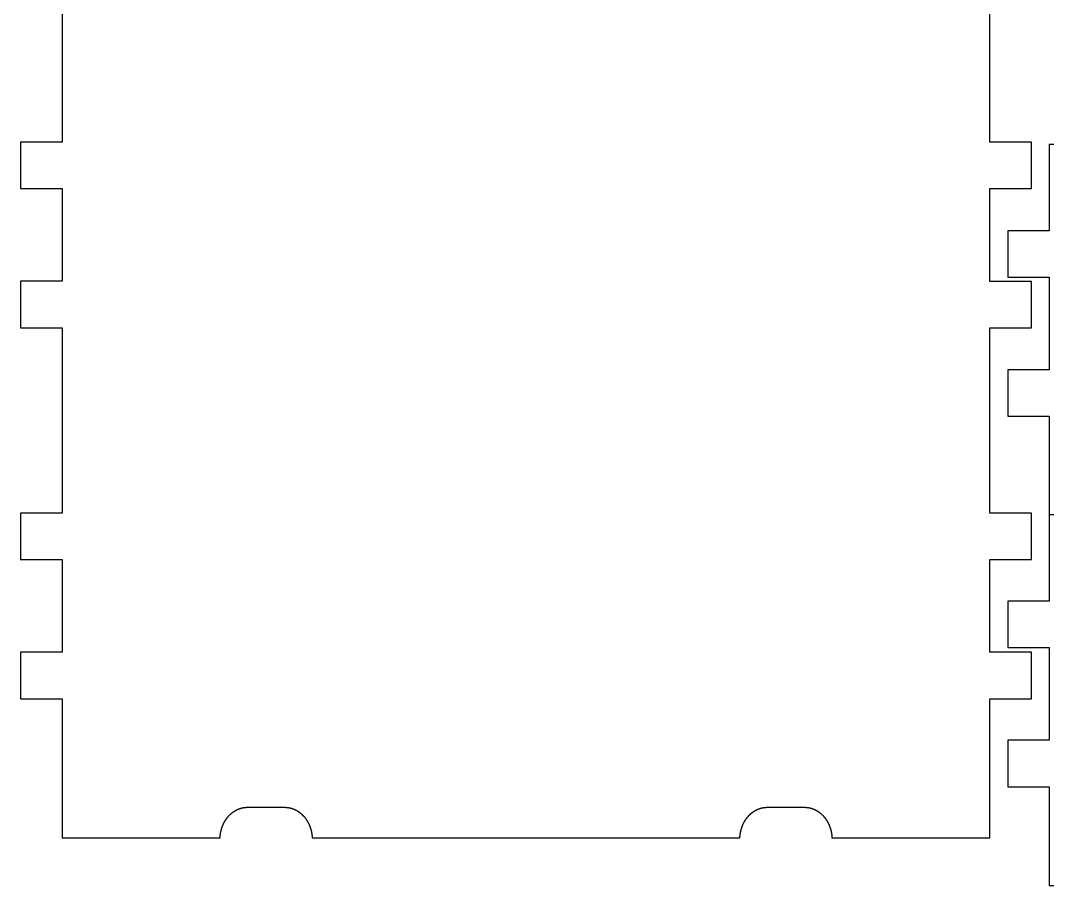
# Model space of a CAD drawing. Extents: x 0 to 268, y 0 to 354.
# Drawn here: x 0 to 74.1, y 227.1 to 289.5 of the extents above; entities that cross this region are included whole.
import ezdxf

# ---------------------------------------------------------------- set-up
doc = ezdxf.new("R2010")
doc.units = 0
doc.layers.get('DEFPOINTS').update_dxf_attribs({"color": 18, "linetype": 'CONTINUOUS'})

msp = doc.modelspace()

# ---------------------------------------------------------------- linework, layer by layer
at = {"layer": 'DEFPOINTS'}
for points in [[(3, 290.766), (3, 280.721), (0, 280.723), (0, 277.371), (3, 277.371), (3, 270.675), (0, 270.677), (0, 267.326), (3, 267.326), (3, 253.938), (0, 253.939), (0, 250.588), (3, 250.588), (3, 243.892), (0, 243.894), (0, 240.542), (3, 240.542), (3, 230.49), (14.403, 230.49), (14.404, 230.504), (14.405, 230.519), (14.406, 230.533), (14.407, 230.547), (14.408, 230.562), (14.409, 230.576), (14.41, 230.59), (14.411, 230.605), (14.412, 230.619), (14.414, 230.633), (14.415, 230.647), (14.417, 230.661), (14.418, 230.676), (14.42, 230.69), (14.422, 230.704), (14.423, 230.718), (14.425, 230.732), (14.427, 230.746), (14.429, 230.76), (14.431, 230.774), (14.433, 230.788), (14.436, 230.802), (14.438, 230.815), (14.44, 230.829), (14.443, 230.843), (14.445, 230.857), (14.448, 230.871), (14.45, 230.884), (14.453, 230.898), (14.456, 230.912), (14.459, 230.925), (14.461, 230.939), (14.464, 230.952), (14.467, 230.966), (14.47, 230.979), (14.474, 230.993), (14.477, 231.006), (14.48, 231.02), (14.483, 231.033), (14.487, 231.046), (14.49, 231.06), (14.494, 231.073), (14.497, 231.086), (14.501, 231.099), (14.505, 231.112), (14.509, 231.125), (14.513, 231.139), (14.516, 231.152), (14.52, 231.165), (14.524, 231.178), (14.529, 231.19), (14.533, 231.203), (14.537, 231.216), (14.541, 231.229), (14.546, 231.242), (14.55, 231.255), (14.555, 231.267), (14.559, 231.28), (14.564, 231.293), (14.568, 231.305), (14.573, 231.318), (14.578, 231.33), (14.583, 231.343), (14.588, 231.355), (14.593, 231.368), (14.598, 231.38), (14.603, 231.392), (14.608, 231.405), (14.613, 231.417), (14.618, 231.429), (14.624, 231.441), (14.629, 231.453), (14.634, 231.465), (14.64, 231.477), (14.646, 231.489), (14.651, 231.501), (14.657, 231.513), (14.663, 231.525), (14.668, 231.537), (14.674, 231.549), (14.68, 231.56), (14.686, 231.572), (14.692, 231.584), (14.698, 231.595), (14.704, 231.607), (14.71, 231.618), (14.717, 231.63), (14.723, 231.641), (14.729, 231.652), (14.736, 231.664), (14.742, 231.675), (14.748, 231.686), (14.755, 231.697), (14.762, 231.709), (14.768, 231.72), (14.775, 231.731), (14.782, 231.742), (14.789, 231.753), (14.795, 231.763), (14.802, 231.774), (14.809, 231.785), (14.816, 231.796), (14.823, 231.806), (14.831, 231.817), (14.838, 231.828), (14.845, 231.838), (14.852, 231.849), (14.86, 231.859), (14.867, 231.869), (14.874, 231.88), (14.882, 231.89), (14.889, 231.9), (14.897, 231.911), (14.905, 231.921), (14.912, 231.931), (14.92, 231.941), (14.928, 231.951), (14.936, 231.961), (14.943, 231.97), (14.951, 231.98), (14.959, 231.99), (14.967, 232), (14.975, 232.009), (14.984, 232.019), (14.992, 232.028), (15, 232.038), (15.008, 232.047), (15.016, 232.057), (15.025, 232.066), (15.033, 232.075), (15.042, 232.084), (15.05, 232.093), (15.059, 232.103), (15.067, 232.112), (15.076, 232.121), (15.084, 232.129), (15.093, 232.138), (15.102, 232.147), (15.111, 232.156), (15.119, 232.164), (15.128, 232.173), (15.137, 232.182), (15.146, 232.19), (15.155, 232.198), (15.164, 232.207), (15.173, 232.215), (15.182, 232.223), (15.192, 232.232), (15.201, 232.24), (15.21, 232.248), (15.219, 232.256), (15.229, 232.264), (15.238, 232.272), (15.248, 232.279), (15.257, 232.287), (15.266, 232.295), (15.276, 232.302), (15.286, 232.31), (15.295, 232.317), (15.305, 232.325), (15.315, 232.332), (15.324, 232.339), (15.334, 232.347), (15.344, 232.354), (15.354, 232.361), (15.364, 232.368), (15.374, 232.375), (15.384, 232.382), (15.394, 232.389), (15.404, 232.395), (15.414, 232.402), (15.424, 232.409), (15.434, 232.415), (15.444, 232.422), (15.454, 232.428), (15.465, 232.435), (15.475, 232.441), (15.485, 232.447), (15.496, 232.453), (15.506, 232.459), (15.516, 232.465), (15.527, 232.471), (15.537, 232.477), (15.548, 232.483), (15.558, 232.489), (15.569, 232.494), (15.58, 232.5), (15.59, 232.505), (15.601, 232.511), (15.612, 232.516), (15.623, 232.522), (15.633, 232.527), (15.644, 232.532), (15.655, 232.537), (15.666, 232.542), (15.677, 232.547), (15.688, 232.552), (15.699, 232.557), (15.71, 232.561), (15.721, 232.566), (15.732, 232.571), (15.743, 232.575), (15.754, 232.579), (15.765, 232.584), (15.777, 232.588), (15.788, 232.592), (15.799, 232.596), (15.81, 232.6), (15.822, 232.604), (15.833, 232.608), (15.845, 232.612), (15.856, 232.616), (15.867, 232.619), (15.879, 232.623), (15.89, 232.626), (15.902, 232.63), (15.913, 232.633), (15.925, 232.636), (15.937, 232.64), (15.948, 232.643), (15.96, 232.646), (15.971, 232.649), (15.983, 232.651), (15.995, 232.654), (16.007, 232.657), (16.018, 232.659), (16.03, 232.662), (16.042, 232.664), (16.054, 232.667), (16.066, 232.669), (16.078, 232.671), (16.09, 232.673), (16.102, 232.675), (16.114, 232.677), (16.126, 232.679), (16.138, 232.681), (16.15, 232.683), (16.162, 232.684), (16.174, 232.686), (16.186, 232.687), (16.198, 232.689), (16.21, 232.69), (16.222, 232.691), (16.235, 232.692), (16.247, 232.693), (16.259, 232.694), (16.271, 232.695), (16.284, 232.696), (16.296, 232.696), (16.308, 232.697), (16.321, 232.697), (16.333, 232.698), (16.345, 232.698), (16.358, 232.698), (16.37, 232.698), (16.382, 232.698), (19.077, 232.698), (19.089, 232.698), (19.102, 232.698), (19.114, 232.698), (19.126, 232.698), (19.139, 232.697), (19.151, 232.697), (19.163, 232.696), (19.176, 232.696), (19.188, 232.695), (19.2, 232.694), (19.212, 232.693), (19.225, 232.692), (19.237, 232.691), (19.249, 232.69), (19.261, 232.689), (19.273, 232.687), (19.285, 232.686), (19.297, 232.684), (19.31, 232.683), (19.322, 232.681), (19.334, 232.679), (19.346, 232.677), (19.358, 232.675), (19.37, 232.673), (19.381, 232.671), (19.393, 232.669), (19.405, 232.667), (19.417, 232.664), (19.429, 232.662), (19.441, 232.659), (19.452, 232.657), (19.464, 232.654), (19.476, 232.651), (19.488, 232.649), (19.499, 232.646), (19.511, 232.643), (19.523, 232.64), (19.534, 232.636), (19.546, 232.633), (19.557, 232.63), (19.569, 232.626), (19.58, 232.623), (19.592, 232.619), (19.603, 232.616), (19.615, 232.612), (19.626, 232.608), (19.637, 232.604), (19.649, 232.6), (19.66, 232.596), (19.671, 232.592), (19.682, 232.588), (19.694, 232.584), (19.705, 232.579), (19.716, 232.575), (19.727, 232.571), (19.738, 232.566), (19.749, 232.561), (19.76, 232.557), (19.771, 232.552), (19.782, 232.547), (19.793, 232.542), (19.804, 232.537), (19.815, 232.532), (19.826, 232.527), (19.837, 232.522), (19.847, 232.516), (19.858, 232.511), (19.869, 232.505), (19.879, 232.5), (19.89, 232.494), (19.901, 232.489), (19.911, 232.483), (19.922, 232.477), (19.932, 232.471), (19.943, 232.465), (19.953, 232.459), (19.964, 232.453), (19.974, 232.447), (19.984, 232.441), (19.995, 232.435), (20.005, 232.428), (20.015, 232.422), (20.025, 232.415), (20.035, 232.409), (20.046, 232.402), (20.056, 232.395), (20.066, 232.389), (20.076, 232.382), (20.086, 232.375), (20.096, 232.368), (20.105, 232.361), (20.115, 232.354), (20.125, 232.347), (20.135, 232.339), (20.145, 232.332), (20.154, 232.325), (20.164, 232.317), (20.174, 232.31), (20.183, 232.302), (20.193, 232.295), (20.202, 232.287), (20.212, 232.279), (20.221, 232.272), (20.23, 232.264), (20.24, 232.256), (20.249, 232.248), (20.258, 232.24), (20.268, 232.232), (20.277, 232.223), (20.286, 232.215), (20.295, 232.207), (20.304, 232.198), (20.313, 232.19), (20.322, 232.182), (20.331, 232.173), (20.34, 232.164), (20.349, 232.156), (20.357, 232.147), (20.366, 232.138), (20.375, 232.129), (20.383, 232.121), (20.392, 232.112), (20.401, 232.103), (20.409, 232.093), (20.418, 232.084), (20.426, 232.075), (20.434, 232.066), (20.443, 232.057), (20.451, 232.047), (20.459, 232.038), (20.468, 232.028), (20.476, 232.019), (20.484, 232.009), (20.492, 232), (20.5, 231.99), (20.508, 231.98), (20.516, 231.97), (20.524, 231.961), (20.531, 231.951), (20.539, 231.941), (20.547, 231.931), (20.555, 231.921), (20.562, 231.911), (20.57, 231.9), (20.577, 231.89), (20.585, 231.88), (20.592, 231.869), (20.6, 231.859), (20.607, 231.849), (20.614, 231.838), (20.621, 231.828), (20.629, 231.817), (20.636, 231.806), (20.643, 231.796), (20.65, 231.785), (20.657, 231.774), (20.664, 231.763), (20.671, 231.753), (20.677, 231.742), (20.684, 231.731), (20.691, 231.72), (20.698, 231.709), (20.704, 231.697), (20.711, 231.686), (20.717, 231.675), (20.724, 231.664), (20.73, 231.652), (20.736, 231.641), (20.743, 231.63), (20.749, 231.618), (20.755, 231.607), (20.761, 231.595), (20.767, 231.584), (20.773, 231.572), (20.779, 231.56), (20.785, 231.549), (20.791, 231.537), (20.797, 231.525), (20.802, 231.513), (20.808, 231.501), (20.814, 231.489), (20.819, 231.477), (20.825, 231.465), (20.83, 231.453), (20.836, 231.441), (20.841, 231.429), (20.846, 231.417), (20.851, 231.405), (20.856, 231.392), (20.862, 231.38), (20.867, 231.368), (20.872, 231.355), (20.876, 231.343), (20.881, 231.33), (20.886, 231.318), (20.891, 231.305), (20.895, 231.293), (20.9, 231.28), (20.905, 231.267), (20.909, 231.255), (20.914, 231.242), (20.918, 231.229), (20.922, 231.216), (20.926, 231.203), (20.931, 231.19), (20.935, 231.178), (20.939, 231.165), (20.943, 231.152), (20.947, 231.139), (20.951, 231.125), (20.954, 231.112), (20.958, 231.099), (20.962, 231.086), (20.965, 231.073), (20.969, 231.06), (20.972, 231.046), (20.976, 231.033), (20.979, 231.02), (20.982, 231.006), (20.986, 230.993), (20.989, 230.979), (20.992, 230.966), (20.995, 230.952), (20.998, 230.939), (21.001, 230.925), (21.003, 230.912), (21.006, 230.898), (21.009, 230.884), (21.012, 230.871), (21.014, 230.857), (21.017, 230.843), (21.019, 230.829), (21.021, 230.815), (21.024, 230.802), (21.026, 230.788), (21.028, 230.774), (21.03, 230.76), (21.032, 230.746), (21.034, 230.732), (21.036, 230.718), (21.038, 230.704), (21.039, 230.69), (21.041, 230.676), (21.043, 230.661), (21.044, 230.647), (21.045, 230.633), (21.047, 230.619), (21.048, 230.605), (21.049, 230.59), (21.051, 230.576), (21.052, 230.562), (21.053, 230.547), (21.054, 230.533), (21.054, 230.519), (21.055, 230.504), (21.056, 230.49), (51.932, 230.49), (51.933, 230.504), (51.934, 230.519), (51.935, 230.533), (51.936, 230.547), (51.937, 230.562), (51.938, 230.576), (51.939, 230.59), (51.94, 230.605), (51.941, 230.619), (51.943, 230.633), (51.944, 230.647), (51.946, 230.661), (51.947, 230.676), (51.949, 230.69), (51.951, 230.704), (51.953, 230.718), (51.954, 230.732), (51.956, 230.746), (51.958, 230.76), (51.96, 230.774), (51.963, 230.788), (51.965, 230.802), (51.967, 230.815), (51.969, 230.829), (51.972, 230.843), (51.974, 230.857), (51.977, 230.871), (51.979, 230.884), (51.982, 230.898), (51.985, 230.912), (51.988, 230.925), (51.991, 230.939), (51.994, 230.952), (51.997, 230.966), (52, 230.979), (52.003, 230.993), (52.006, 231.006), (52.009, 231.02), (52.013, 231.033), (52.016, 231.046), (52.019, 231.06), (52.023, 231.073), (52.027, 231.086), (52.03, 231.099), (52.034, 231.112), (52.038, 231.125), (52.042, 231.139), (52.046, 231.152), (52.05, 231.165), (52.054, 231.178), (52.058, 231.19), (52.062, 231.203), (52.066, 231.216), (52.07, 231.229), (52.075, 231.242), (52.079, 231.255), (52.084, 231.267), (52.088, 231.28), (52.093, 231.293), (52.098, 231.305), (52.102, 231.318), (52.107, 231.33), (52.112, 231.343), (52.117, 231.355), (52.122, 231.368), (52.127, 231.38), (52.132, 231.392), (52.137, 231.405), (52.142, 231.417), (52.147, 231.429), (52.153, 231.441), (52.158, 231.453), (52.164, 231.465), (52.169, 231.477), (52.175, 231.489), (52.18, 231.501), (52.186, 231.513), (52.192, 231.525), (52.197, 231.537), (52.203, 231.549), (52.209, 231.56), (52.215, 231.572), (52.221, 231.584), (52.227, 231.595), (52.233, 231.607), (52.239, 231.618), (52.246, 231.63), (52.252, 231.641), (52.258, 231.652), (52.265, 231.664), (52.271, 231.675), (52.278, 231.686), (52.284, 231.697), (52.291, 231.709), (52.297, 231.72), (52.304, 231.731), (52.311, 231.742), (52.318, 231.753), (52.325, 231.763), (52.332, 231.774), (52.338, 231.785), (52.345, 231.796), (52.353, 231.806), (52.36, 231.817), (52.367, 231.828), (52.374, 231.838), (52.381, 231.849), (52.389, 231.859), (52.396, 231.869), (52.404, 231.88), (52.411, 231.89), (52.419, 231.9), (52.426, 231.911), (52.434, 231.921), (52.441, 231.931), (52.449, 231.941), (52.457, 231.951), (52.465, 231.961), (52.473, 231.97), (52.481, 231.98), (52.488, 231.99), (52.496, 232), (52.505, 232.009), (52.513, 232.019), (52.521, 232.028), (52.529, 232.038), (52.537, 232.047), (52.546, 232.057), (52.554, 232.066), (52.562, 232.075), (52.571, 232.084), (52.579, 232.093), (52.588, 232.103), (52.596, 232.112), (52.605, 232.121), (52.614, 232.129), (52.622, 232.138), (52.631, 232.147), (52.64, 232.156), (52.649, 232.164), (52.657, 232.173), (52.666, 232.182), (52.675, 232.19), (52.684, 232.198), (52.693, 232.207), (52.702, 232.215), (52.712, 232.223), (52.721, 232.232), (52.73, 232.24), (52.739, 232.248), (52.749, 232.256), (52.758, 232.264), (52.767, 232.272), (52.777, 232.279), (52.786, 232.287), (52.796, 232.295), (52.805, 232.302), (52.815, 232.31), (52.824, 232.317), (52.834, 232.325), (52.844, 232.332), (52.853, 232.339), (52.863, 232.347), (52.873, 232.354), (52.883, 232.361), (52.893, 232.368), (52.903, 232.375), (52.913, 232.382), (52.923, 232.389), (52.933, 232.395), (52.943, 232.402), (52.953, 232.409), (52.963, 232.415), (52.973, 232.422), (52.983, 232.428), (52.994, 232.435), (53.004, 232.441), (53.014, 232.447), (53.025, 232.453), (53.035, 232.459), (53.046, 232.465), (53.056, 232.471), (53.067, 232.477), (53.077, 232.483), (53.088, 232.489), (53.098, 232.494), (53.109, 232.5), (53.12, 232.505), (53.13, 232.511), (53.141, 232.516), (53.152, 232.522), (53.163, 232.527), (53.173, 232.532), (53.184, 232.537), (53.195, 232.542), (53.206, 232.547), (53.217, 232.552), (53.228, 232.557), (53.239, 232.561), (53.25, 232.566), (53.261, 232.571), (53.272, 232.575), (53.283, 232.579), (53.295, 232.584), (53.306, 232.588), (53.317, 232.592), (53.328, 232.596), (53.34, 232.6), (53.351, 232.604), (53.362, 232.608), (53.374, 232.612), (53.385, 232.616), (53.397, 232.619), (53.408, 232.623), (53.419, 232.626), (53.431, 232.63), (53.443, 232.633), (53.454, 232.636), (53.466, 232.64), (53.477, 232.643), (53.489, 232.646), (53.501, 232.649), (53.512, 232.651), (53.524, 232.654), (53.536, 232.657), (53.548, 232.659), (53.559, 232.662), (53.571, 232.664), (53.583, 232.667), (53.595, 232.669), (53.607, 232.671), (53.619, 232.673), (53.631, 232.675), (53.643, 232.677), (53.655, 232.679), (53.667, 232.681), (53.679, 232.683), (53.691, 232.684), (53.703, 232.686), (53.715, 232.687), (53.727, 232.689), (53.739, 232.69), (53.752, 232.691), (53.764, 232.692), (53.776, 232.693), (53.788, 232.694), (53.8, 232.695), (53.813, 232.696), (53.825, 232.696), (53.837, 232.697), (53.85, 232.697), (53.862, 232.698), (53.874, 232.698), (53.887, 232.698), (53.899, 232.698), (53.912, 232.698), (56.606, 232.698), (56.618, 232.698), (56.631, 232.698), (56.643, 232.698), (56.655, 232.698), (56.668, 232.697), (56.68, 232.697), (56.692, 232.696), (56.705, 232.696), (56.717, 232.695), (56.729, 232.694), (56.742, 232.693), (56.754, 232.692), (56.766, 232.691), (56.778, 232.69), (56.79, 232.689), (56.802, 232.687), (56.815, 232.686), (56.827, 232.684), (56.839, 232.683), (56.851, 232.681), (56.863, 232.679), (56.875, 232.677), (56.887, 232.675), (56.899, 232.673), (56.911, 232.671), (56.923, 232.669), (56.934, 232.667), (56.946, 232.664), (56.958, 232.662), (56.97, 232.659), (56.982, 232.657), (56.993, 232.654), (57.005, 232.651), (57.017, 232.649), (57.029, 232.646), (57.04, 232.643), (57.052, 232.64), (57.063, 232.636), (57.075, 232.633), (57.087, 232.63), (57.098, 232.626), (57.11, 232.623), (57.121, 232.619), (57.132, 232.616), (57.144, 232.612), (57.155, 232.608), (57.167, 232.604), (57.178, 232.6), (57.189, 232.596), (57.2, 232.592), (57.212, 232.588), (57.223, 232.584), (57.234, 232.579), (57.245, 232.575), (57.256, 232.571), (57.267, 232.566), (57.278, 232.561), (57.289, 232.557), (57.3, 232.552), (57.311, 232.547), (57.322, 232.542), (57.333, 232.537), (57.344, 232.532), (57.355, 232.527), (57.366, 232.522), (57.377, 232.516), (57.387, 232.511), (57.398, 232.505), (57.409, 232.5), (57.419, 232.494), (57.43, 232.489), (57.44, 232.483), (57.451, 232.477), (57.461, 232.471), (57.472, 232.465), (57.482, 232.459), (57.493, 232.453), (57.503, 232.447), (57.513, 232.441), (57.524, 232.435), (57.534, 232.428), (57.544, 232.422), (57.554, 232.415), (57.565, 232.409), (57.575, 232.402), (57.585, 232.395), (57.595, 232.389), (57.605, 232.382), (57.615, 232.375), (57.625, 232.368), (57.635, 232.361), (57.644, 232.354), (57.654, 232.347), (57.664, 232.339), (57.674, 232.332), (57.683, 232.325), (57.693, 232.317), (57.703, 232.31), (57.712, 232.302), (57.722, 232.295), (57.731, 232.287), (57.741, 232.279), (57.75, 232.272), (57.76, 232.264), (57.769, 232.256), (57.778, 232.248), (57.788, 232.24), (57.797, 232.232), (57.806, 232.223), (57.815, 232.215), (57.824, 232.207), (57.833, 232.198), (57.842, 232.19), (57.851, 232.182), (57.86, 232.173), (57.869, 232.164), (57.878, 232.156), (57.887, 232.147), (57.895, 232.138), (57.904, 232.129), (57.913, 232.121), (57.921, 232.112), (57.93, 232.103), (57.938, 232.093), (57.947, 232.084), (57.955, 232.075), (57.964, 232.066), (57.972, 232.057), (57.98, 232.047), (57.988, 232.038), (57.997, 232.028), (58.005, 232.019), (58.013, 232.009), (58.021, 232), (58.029, 231.99), (58.037, 231.98), (58.045, 231.97), (58.053, 231.961), (58.061, 231.951), (58.068, 231.941), (58.076, 231.931), (58.084, 231.921), (58.091, 231.911), (58.099, 231.9), (58.106, 231.89), (58.114, 231.88), (58.121, 231.869), (58.129, 231.859), (58.136, 231.849), (58.143, 231.838), (58.151, 231.828), (58.158, 231.817), (58.165, 231.806), (58.172, 231.796), (58.179, 231.785), (58.186, 231.774), (58.193, 231.763), (58.2, 231.753), (58.207, 231.742), (58.213, 231.731), (58.22, 231.72), (58.227, 231.709), (58.233, 231.697), (58.24, 231.686), (58.246, 231.675), (58.253, 231.664), (58.259, 231.652), (58.266, 231.641), (58.272, 231.63), (58.278, 231.618), (58.284, 231.607), (58.29, 231.595), (58.296, 231.584), (58.302, 231.572), (58.308, 231.56), (58.314, 231.549), (58.32, 231.537), (58.326, 231.525), (58.332, 231.513), (58.337, 231.501), (58.343, 231.489), (58.348, 231.477), (58.354, 231.465), (58.359, 231.453), (58.365, 231.441), (58.37, 231.429), (58.375, 231.417), (58.38, 231.405), (58.386, 231.392), (58.391, 231.38), (58.396, 231.368), (58.401, 231.355), (58.406, 231.343), (58.41, 231.33), (58.415, 231.318), (58.42, 231.305), (58.425, 231.293), (58.429, 231.28), (58.434, 231.267), (58.438, 231.255), (58.443, 231.242), (58.447, 231.229), (58.451, 231.216), (58.456, 231.203), (58.46, 231.19), (58.464, 231.178), (58.468, 231.165), (58.472, 231.152), (58.476, 231.139), (58.48, 231.125), (58.483, 231.112), (58.487, 231.099), (58.491, 231.086), (58.494, 231.073), (58.498, 231.06), (58.501, 231.046), (58.505, 231.033), (58.508, 231.02), (58.512, 231.006), (58.515, 230.993), (58.518, 230.979), (58.521, 230.966), (58.524, 230.952), (58.527, 230.939), (58.53, 230.925), (58.533, 230.912), (58.535, 230.898), (58.538, 230.884), (58.541, 230.871), (58.543, 230.857), (58.546, 230.843), (58.548, 230.829), (58.55, 230.815), (58.553, 230.802), (58.555, 230.788), (58.557, 230.774), (58.559, 230.76), (58.561, 230.746), (58.563, 230.732), (58.565, 230.718), (58.567, 230.704), (58.568, 230.69), (58.57, 230.676), (58.572, 230.661), (58.573, 230.647), (58.575, 230.633), (58.576, 230.619), (58.577, 230.605), (58.579, 230.59), (58.58, 230.576), (58.581, 230.562), (58.582, 230.547), (58.583, 230.533), (58.584, 230.519), (58.584, 230.504), (58.585, 230.49), (69.988, 230.49), (69.988, 240.542), (72.988, 240.542), (72.988, 243.889), (69.986, 243.89), (69.988, 250.588), (72.988, 250.588), (72.988, 253.935), (69.986, 253.936), (69.988, 267.326), (72.988, 267.326), (72.988, 270.673), (69.986, 270.673), (69.988, 277.371), (72.988, 277.371), (72.988, 280.718), (69.986, 280.719), (69.988, 290.766)], [(141.263, 253.805), (141.263, 260.935), (144.263, 260.935), (144.263, 264.282), (141.261, 264.282), (141.263, 270.979), (144.263, 270.979), (144.263, 274.326), (141.261, 274.327), (141.263, 280.555), (74.272, 280.555), (74.272, 274.329), (71.272, 274.33), (71.272, 270.979), (74.272, 270.979), (74.272, 264.284), (71.272, 264.286), (71.272, 260.934), (74.272, 260.934), (74.272, 253.805)]]:
    msp.add_lwpolyline(points, dxfattribs=at)
msp.add_lwpolyline([(74.272, 227.056), (74.272, 227.056), (141.263, 227.056), (141.263, 227.056), (141.263, 234.185), (144.263, 234.185), (144.263, 237.532), (141.261, 237.533), (141.263, 244.23), (144.263, 244.23), (144.263, 247.577), (141.261, 247.577), (141.263, 253.805), (74.272, 253.805), (74.272, 247.579), (71.272, 247.581), (71.272, 244.23), (74.272, 244.23), (74.272, 237.535), (71.272, 237.536), (71.272, 234.185), (74.272, 234.185)], close=True, dxfattribs=at)

doc.saveas('drawing.dxf')
